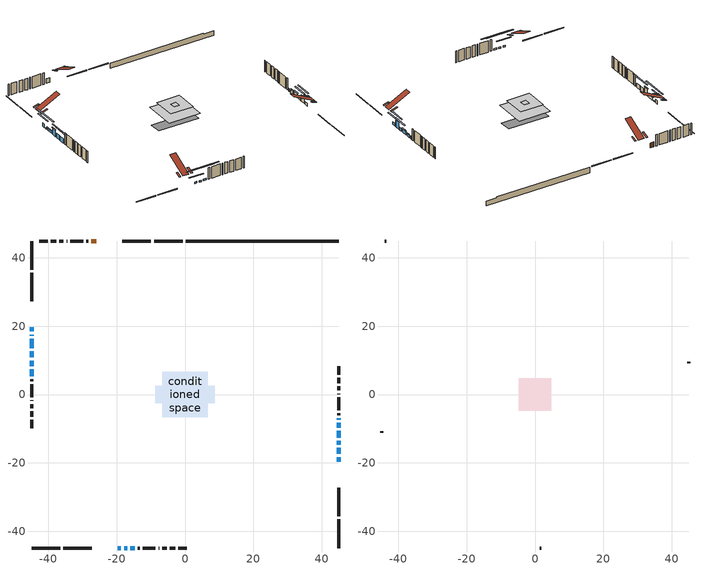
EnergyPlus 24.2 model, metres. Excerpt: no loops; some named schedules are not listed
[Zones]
conditioned space
 floor outside (Floor1 construction): -1.85,-1.85 -1.85,1.85 1.85,1.85 1.85,-1.85 z0.77
 floor adiabatic (AdiabaticFloorConstruction): -6.69,-6.69 -6.69,6.69 6.69,6.69 6.69,-6.69 z3.21
 floor foundation (Slab1 construction): -8.68,-2.49 -8.68,2.49 8.68,2.49 8.68,-2.49 z-1.55
 wall outside (RimJoist1 construction): -0.67,44.94 -9.05,44.94 / -44.94,-44.94 -36.56,-44.94 / -44.94,44.94 -44.94,36.56 / 44.94,-44.94 44.94,-36.56 z0.77:1.07
 wall outside (RimJoist2 construction): -9.98,44.94 -18.36,44.94 / -35.64,-44.94 -27.26,-44.94 / -44.94,35.64 -44.94,27.26 / 44.94,-35.64 44.94,-27.26 z0.77:1.07
 wall outside (AdiabaticWallConstruction 1): -25.93,44.94 -27.43,44.94 z0.77:2.8
 wall outside (AdiabaticWallConstruction): 44.94,-19.69 44.94,-18.31 / -44.94,16.32 -44.94,13.58 z0.77:1.84; -44.94,19.69 -44.94,18.47 z0.77:2.22; 44.94,-17.39 44.94,-15.58 / -44.94,12.65 -44.94,10.85 z0.77:3.57; 44.94,-14.65 44.94,-13.61 z0.77:2.01; -19.69,-44.94 -18.77,-44.94 / -17.85,-44.94 -16.93,-44.94 z0.77:1.38; -44.94,17.55 -44.94,17.25 z0.77:1.12; -16,-44.94 -14.78,-44.94 z0.77:1.53; 44.94,-12.68 44.94,-10.62 z0.77:2.45; 44.94,-9.69 44.94,-8.32 z0.77:2.04; 44.94,-7.39 44.94,-6.97 z0.77:1.99; -44.94,9.92 -44.94,8.34 z0.77:2.6; -44.94,7.41 -44.94,5.38 z0.77:2.55
 wall outside (Wall1 construction): -28.36,44.94 -28.92,44.94 / -13.85,-44.94 -13.29,-44.94 / -44.94,4.45 -44.94,3.89 / 44.94,-6.04 44.94,-5.48 z0.77:5.65
 wall outside (Wall2 construction): -29.85,44.94 -33.57,44.94 / -12.36,-44.94 -8.64,-44.94 / -44.94,2.96 -44.94,-0.76 / 44.94,-4.55 44.94,-0.83 z0.77:5.65
 wall outside (Wall3 construction): -34.49,44.94 -34.67,44.94 / -7.71,-44.94 -7.54,-44.94 / -44.94,-1.69 -44.94,-1.86 / 44.94,0.09 44.94,0.27 z0.77:5.65
 wall outside (Wall4 construction): -35.6,44.94 -36.83,44.94 / -6.61,-44.94 -5.38,-44.94 / -44.94,-2.79 -44.94,-4.02 / 44.94,1.2 44.94,2.43 z0.77:5.65
 wall outside (Wall5 construction): -37.76,44.94 -39.3,44.94 / -4.45,-44.94 -2.91,-44.94 / -44.94,-4.95 -44.94,-6.49 / 44.94,3.36 44.94,4.9 z0.77:5.65
 wall outside (Wall6 construction): -40.23,44.94 -42.69,44.94 / -1.98,-44.94 0.48,-44.94 / -44.94,-7.42 -44.94,-9.88 / 44.94,5.83 44.94,8.29 z0.77:5.65
 wall foundation (FoundationWall1 construction): 0.26,44.94,-1.55 0.26,44.94,0.77 40.47,44.94,0.77 40.47,44.94,0.42 44.94,44.94,0.42 44.94,44.94,-1.55
 window (WindowConstruction): 44.94,-19.69 44.94,-18.32 z0.77:1.84
 window (WindowConstruction 7): -44.94,19.69 -44.94,18.47 z0.77:2.21
 window (WindowConstruction 8): 44.94,-17.39 44.94,-15.58 z0.77:3.57
 window (WindowConstruction 9): 44.94,-14.65 44.94,-13.61 z0.77:2.01
 window (WindowConstruction 10): -19.69,-44.94 -18.77,-44.94 z0.77:1.38
 window (WindowConstruction 12): -44.94,17.54 -44.94,17.25 z0.77:1.11
 window (WindowConstruction 13): -17.84,-44.94 -16.93,-44.94 z0.77:1.38
 window (WindowConstruction 14): -16,-44.94 -14.78,-44.94 z0.77:1.53
 window (WindowConstruction 1): 44.94,-12.68 44.94,-10.62 z0.77:2.45
 window (WindowConstruction 2): 44.94,-9.69 44.94,-8.32 z0.77:2.04
 window (WindowConstruction 3): -44.94,16.32 -44.94,13.58 z0.77:1.84
 window (WindowConstruction 4): -44.94,12.65 -44.94,10.85 z0.77:3.57
 window (WindowConstruction 11): 44.94,-7.39 44.94,-6.97 z0.77:1.99
 window (WindowConstruction 5): -44.94,9.92 -44.94,8.34 z0.77:2.6
 window (WindowConstruction 6): -44.94,7.41 -44.94,5.38 z0.77:2.55
 door (Door): -25.93,44.94 -27.43,44.94 z0.77:2.8
 ceiling adiabatic (AdiabaticFloorConstruction): 6.69,-6.69 6.69,6.69 -6.69,6.69 -6.69,-6.69 z3.21
 roof outside (Roof3 construction): -25,44.94,5.65 -25,42.18,6.57 -24.27,42.18,6.57 -24.27,44.94,5.65; -20.62,-44.94,5.65 -20.62,-42.18,6.57 -21.34,-42.18,6.57 -21.34,-44.94,5.65; -44.94,20.62,5.65 -42.18,20.62,6.57 -42.18,21.34,6.57 -44.94,21.34,5.65; 44.94,-20.62,5.65 42.18,-20.62,6.57 42.18,-21.34,6.57 44.94,-21.34,5.65
attic - vented
 floor to conditioned space (Floor2 construction Reversed): -1.14,-1.14 -1.14,1.14 1.14,1.14 1.14,-1.14 z5.65
 floor to conditioned space (Floor3 construction Reversed): -4.8,-4.8 -4.8,4.8 4.8,4.8 4.8,-4.8 z5.65
 wall outside (Wall7 construction): -43.62,44.94 -44.01,44.94 / 1.41,-44.94 1.8,-44.94 / -44.94,-10.81 -44.94,-11.2 / 44.94,9.22 44.94,9.61 z0.77:5.65
 roof outside (Roof1 construction): -19.87,44.94,5.65 -19.87,42.71,6.39 -19.29,42.71,6.39 -19.29,44.94,5.65; -25.74,-44.94,5.65 -25.74,-42.71,6.39 -26.33,-42.71,6.39 -26.33,-44.94,5.65; -44.94,25.74,5.65 -42.71,25.74,6.39 -42.71,26.33,6.39 -44.94,26.33,5.65; 44.94,-25.74,5.65 42.71,-25.74,6.39 42.71,-26.33,6.39 44.94,-26.33,5.65
 roof outside (Roof2 construction): -23.34,44.94,5.65 -23.34,35.86,10.19 -20.8,35.86,10.19 -20.8,44.94,5.65; -22.27,-44.94,5.65 -22.27,-35.86,10.19 -24.81,-35.86,10.19 -24.81,-44.94,5.65; -44.94,22.27,5.65 -35.86,22.27,10.19 -35.86,24.81,10.19 -44.94,24.81,5.65; 44.94,-22.27,5.65 35.86,-22.27,10.19 35.86,-24.81,10.19 44.94,-24.81,5.65
shading: 44.94,-15.65 44.94,-22.36 45.35,-22.36 45.35,-15.65 z4.51; -44.94,15.8 -44.94,22.36 -45.35,22.36 -45.35,15.8 z4.88; 44.94,-12.91 44.94,-20.06 45.35,-20.06 45.35,-12.91 z6.24; 44.94,-10.94 44.94,-17.32 45.35,-17.32 45.35,-10.94 z4.68; -16.1,-44.94 -22.36,-44.94 -22.36,-45.35 -16.1,-45.35 z4.05; -44.94,11.81 -44.94,22.98 -45.35,22.98 -45.35,11.81 z6.56; -11.49,-44.94 -23.28,-44.94 -23.28,-45.35 -11.49,-45.35 z6.82; -9.34,-44.94 -21.44,-44.94 -21.44,-45.35 -9.34,-45.35 z6.97; 44.94,-10.42 44.94,-12.88 45.35,-12.88 45.35,-10.42 z2.65; 44.94,-8.12 44.94,-9.89 45.35,-9.89 45.35,-8.12 z2.24; -44.94,13.38 -44.94,16.53 -45.35,16.53 -45.35,13.38 z2.04; -44.94,10.65 -44.94,12.85 -45.35,12.85 -45.35,10.65 z3.77; -44.94,5.67 -44.94,12.59 -45.35,12.59 -45.35,5.67 z5.27; -44.94,2.71 -44.94,10.08 -45.35,10.08 -45.35,2.71 z5.22
[Building]
Building 1: Terrain=Suburbs
[Site:Location]
Ottawa Intl AP_ON: Latitude {deg}=45.32; Longitude {deg}=-75.67; Time Zone {hr}=-5; Elevation {m}=115; Keep Site Location Information=Yes
[Site:GroundTemperature:Shallow]
1.18808, -1.19398, -1.38475, -0.254337, 4.28362, 8.80044, 12.7163, 15.1969, 15.4076, 13.3901, 9.57408, 5.19582
[Site:WaterMainsTemperature]
Calculation Method=Schedule; Temperature Schedule=mains temperature schedule
[Material] Roughness=Rough; Thermal Absorptance=0.9
Name | Thickness {m} | Conductivity {W/m-K} | Density {kg/m3} | Specific Heat {J/kg-K} | Solar Absorptance | Visible Absorptance
asphalt or fiberglass shingles | 0.00635 | 0.162714 | 1121.4 | 1465.45 | 0.4 | 0.4
ceiling loosefill ins | 0.254 | 0.0480833 | 16.02 | 1046.75 | 0.7 | 0.7
ceiling stud and cavity | 0.1397 | 0.298257 | 65.682 | 1177.47 | 0.7 | 0.7
ceiling stud and cavity 1 | 0.1397 | 0.123578 | 65.682 | 1177.47 | 0.7 | 0.7
concrete 4.0 in. | 0.1016 | 1.803125 | 2242.8 | 837.4 | 0.7 | 0.7
concrete 8.0 in. | 0.2032 | 1.803125 | 2242.8 | 837.4 | 0.7 | 0.7
door material | 0.04445 | 0.053851 | 512.64 | 1214.23 | 0.7 | 0.7
exterior vertical ins | 0.0643284 | 0.029427 | 32.04 | 1214.23 | 0.7 | 0.7
floor covering | 0.0127 | 0.0433444 | 54.468 | 1339.84 | 0.6 | 0.6
floor rigid ins; roof rigid ins | 0.103632 | 0.029427 | 32.04 | 1214.23 | 0.7 | 0.7
floor rigid ins 1; wall rigid ins 1 | 0.512978 | 0.029427 | 32.04 | 1214.23 | 0.7 | 0.7
floor stud and cavity | 0.1397 | 0.207583 | 92.3553 | 1139.71 | 0.7 | 0.7
floor stud and cavity 1 | 0.1397 | 1.75129 | 37.0049 | 1207.88 | 0.7 | 0.7
furniture material conditioned space 1 | 0.1524 | 0.115458 | 640.8 | 1214.23 | 0.6 | 0.6
gypsum board | 0.0127 | 0.160291 | 801 | 837.4 | 0.6 | 0.6
gypsum board 1 | 0.0127 | 0.160291 | 801 | 837.4 | 0.7 | 0.7
osb sheathing 0.5 in. | 0.0127 | 0.115458 | 512.64 | 1214.23 | 0.7 | 0.7
osb sheathing 0.75 in. | 0.01905 | 0.115458 | 512.64 | 1214.23 | 0.7 | 0.7
osb sheathing 2.0 in. | 0.0508 | 0.115458 | 512.64 | 1214.23 | 0.7 | 0.7
rim joist rigid ins; wall rigid ins | 0.051816 | 0.029427 | 32.04 | 1214.23 | 0.7 | 0.7
rim joist stud and cavity | 0.0508 | 0.0405436 | 125.044 | 1163.47 | 0.6 | 0.6
rim joist stud and cavity 1 | 0.0508 | 0.0402607 | 125.044 | 1163.47 | 0.6 | 0.6
roof stud and cavity | 0.2032 | 0.0751898 | 78.34581 | 1123.46 | 0.7 | 0.7
wall stud and cavity | 0.1397 | 0.234733 | 139.0536 | 1170.24 | 0.7 | 0.7
wall stud and cavity 1 | 0.1397 | 0.218567 | 139.0536 | 1170.24 | 0.7 | 0.7
wall stud and cavity 2 | 0.1397 | 0.263589 | 139.0536 | 1170.24 | 0.7 | 0.7
wall stud and cavity 3 | 0.1397 | 0.426569 | 139.0536 | 1170.24 | 0.7 | 0.7
wall stud and cavity 4 | 0.1397 | 0.247938 | 139.0536 | 1170.24 | 0.7 | 0.7
wall stud and cavity 5 | 0.1397 | 0.17099 | 139.0536 | 1170.24 | 0.7 | 0.7
wall stud and cavity 6 | 0.0889 | 6.1454 | 50.32683 | 1063.81 | 0.6 | 0.6
wall stud and cavity 7 | 0.0889 | 0.380278 | 52.3479 | 1209.89 | 0.7 | 0.7
wall stud and cavity 8 | 0.0889 | 0.391764 | 83.0341 | 1211.67 | 0.7 | 0.7
wood siding | 0.0254 | 0.102417 | 544.68 | 1172.36 | 0.4 | 0.4
wood siding 1 | 0.00254 | 0.102417 | 544.68 | 1172.36 | 0.4 | 0.4
wood siding 2; wood siding 3; wood siding 4 | 0.0254 | 0.102417 | 544.68 | 1172.36 | 0.7 | 0.7
[WindowMaterial:SimpleGlazingSystem]
Name | U-Factor {W/m2-K} | Solar Heat Gain Coefficient
WindowMaterial | 2.17297 | 0.56
WindowMaterial 1 | 2.03897 | 0.61
WindowMaterial 10 | 3.506165 | 0.61
WindowMaterial 11 | 2.85376 | 0.17
WindowMaterial 12 | 2.51365 | 0.43
WindowMaterial 13 | 2.38079 | 0.49
WindowMaterial 2 | 2.13947 | 0.57
WindowMaterial 3 | 2.15083 | 0.58
WindowMaterial 4 | 2.06282 | 0.6
WindowMaterial 5 | 2.03216 | 0.61
WindowMaterial 6 | 2.1389 | 0.57
WindowMaterial 7 | 1.99809 | 0.63
WindowMaterial 8 | 2.19341 | 0.55
WindowMaterial 9 | 2.390438 | 0.47
[Construction]
AdiabaticFloorConstruction: floor stud and cavity 1, floor rigid ins 1, osb sheathing 0.75 in., floor covering
AdiabaticWallConstruction: wood siding 3, wall rigid ins 1, wall stud and cavity 7, gypsum board
AdiabaticWallConstruction 1: wood siding 4, wall rigid ins 1, wall stud and cavity 7, gypsum board
Door: door material
Floor1 construction: floor stud and cavity, floor rigid ins, osb sheathing 0.75 in., floor covering
Floor2 construction Reversed: gypsum board, ceiling stud and cavity, ceiling loosefill ins
Floor3 construction Reversed: gypsum board, ceiling stud and cavity 1, ceiling loosefill ins
FoundationWall1 construction: concrete 8.0 in., gypsum board 1
furniture construction conditioned space 1: furniture material conditioned space 1
PartitionWallConstruction: gypsum board, wall stud and cavity 8, gypsum board
RimJoist1 construction: wood siding 2, rim joist rigid ins, osb sheathing 2.0 in., rim joist stud and cavity
RimJoist2 construction: wood siding 2, rim joist rigid ins, osb sheathing 2.0 in., rim joist stud and cavity 1
Roof1 construction; Roof2 construction: asphalt or fiberglass shingles
Roof3 construction: asphalt or fiberglass shingles, roof rigid ins, osb sheathing 0.75 in., roof stud and cavity, gypsum board
Slab1 construction: concrete 4.0 in.
Wall1 construction: wood siding, wall rigid ins, osb sheathing 0.5 in., wall stud and cavity, gypsum board
Wall2 construction: wood siding, wall rigid ins, osb sheathing 0.5 in., wall stud and cavity 1, gypsum board
Wall3 construction: wood siding, wall rigid ins, osb sheathing 0.5 in., wall stud and cavity 2, gypsum board
Wall4 construction: wood siding, wall rigid ins, osb sheathing 0.5 in., wall stud and cavity 3, gypsum board
Wall5 construction: wood siding, wall rigid ins, osb sheathing 0.5 in., wall stud and cavity 4, gypsum board
Wall6 construction: wood siding, wall rigid ins, osb sheathing 0.5 in., wall stud and cavity 5, gypsum board
Wall7 construction: wood siding 1, wall stud and cavity 6
WindowConstruction; WindowConstruction 3: WindowMaterial
WindowConstruction 1: WindowMaterial 1
WindowConstruction 10: WindowMaterial 9
WindowConstruction 11: WindowMaterial 10
WindowConstruction 12: WindowMaterial 11
WindowConstruction 13: WindowMaterial 12
WindowConstruction 14: WindowMaterial 13
WindowConstruction 2: WindowMaterial 2
WindowConstruction 4: WindowMaterial 3
WindowConstruction 5: WindowMaterial 4
WindowConstruction 6: WindowMaterial 5
WindowConstruction 7: WindowMaterial 6
WindowConstruction 8: WindowMaterial 7
WindowConstruction 9: WindowMaterial 8
[Zone] Multiplier=1; Part of Total Floor Area=Yes
Name | Volume {m3}
attic - vented | 61.7613
conditioned space | 713.4
[Space]
Name | Zone | Volume {m3}
attic - vented 1 | attic - vented | 61.7613
conditioned space 1 | conditioned space | 713.4
[ZoneInfiltration:EffectiveLeakageArea]
infil attic - vented 1: Zone or Space=attic - vented 1; Schedule=Always On Discrete; Effective Air Leakage Area {cm2}=4107.37; Stack Coefficient=0.000655054; Wind Coefficient=1.72925e-05
[ZoneMixing]
whole house fan mix: Zone or Space=attic - vented; Schedule=Always On Continuous; Design Flow Rate Calculation Method=Flow/Zone; Design Flow Rate {m3/s}=0; Source Zone or Space=conditioned space
[SurfaceProperty:ExposedFoundationPerimeter]
Slab1: Exposed Perimeter Calculation Method=TotalExposedPerimeter; Total Exposed Perimeter {m}=44.685
[InternalMass] Zone or ZoneList=conditioned space; Space or SpaceList=conditioned space 1
Name | Construction | Surface Area {m2}
furniture mass conditioned space 1 | furniture construction conditioned space 1 | 111.612
partition wall mass | PartitionWallConstruction | 279.03
[Lights]
interior lighting: Zone or ZoneList or Space or SpaceList=conditioned space 1; Schedule=interior lighting schedule; Design Level Calculation Method=LightingLevel; Lighting Level {W}=343.2; Return Air Fraction=0; Fraction Radiant=0.6; Fraction Visible=0.2; Fraction Replaceable=1
[People]
occupants: Zone or ZoneList or Space or SpaceList=conditioned space 1; Number of People Schedule=occupants schedule; Number of People Calculation Method=People; Number of People=3; Fraction Radiant=0.314171; Sensible Heat Fraction=0.56303; Activity Level Schedule=occupants activity schedule; Carbon Dioxide Generation Rate {m3/s-W}=0; Enable ASHRAE 55 Comfort Warnings=No; Mean Radiant Temperature Calculation Type=EnclosureAveraged
[ElectricEquipment] Zone or ZoneList or Space or SpaceList=conditioned space 1; Design Level Calculation Method=EquipmentLevel
Name | Schedule | Design Level {W} | Fraction Latent | Fraction Radiant | Fraction Lost
clothes dryer | clothes dryer schedule | 140.772 | 0.015 | 0.081 | 0.85
clothes washer | clothes washer schedule | 32.1985 | 0.03 | 0.162 | 0.7
cooking range | cooking range schedule | 215.147 | 0.08 | 0.432 | 0.2
dishwasher | dishwasher schedule | 66.8632 | 0.3 | 0.18 | 0.4
fridge | fridge schedule | 72.9452 | 0 | 0.6 | 0
mech vent house fan | mech vent house fan schedule | 0 | 0 | 0 | 1
mech vent house fan cfis | mech vent house fan cfis schedule | 0 | 0 | 0 | 0
misc plug loads | misc plug loads schedule | 494.7 | 0.045 | 0.513 | 0.1
whole house fan | Always On Discrete | 0 | 0 | 0 | 1
[OtherEquipment] Zone or ZoneList or Space or SpaceList=conditioned space 1; Design Level Calculation Method=EquipmentLevel
Name | Fuel Type | Schedule | Design Level {W} | Fraction Latent | Fraction Radiant | Fraction Lost
clothes dryer 1 | Electricity | clothes dryer schedule | 0 | 0.015 | 0.081 | 0.85
cooking range 1 | Electricity | cooking range schedule | 0 | 0.08 | 0.432 | 0.2
general water use latent | None | general water use schedule | 62.594 | 1 | 0 | 0
general water use sensible | None | general water use schedule | -61.6891 | 0 | 0.6 | 0
mech vent house fan latent load | None | Always On Discrete | 0 | 1 | 0 | 0
mech vent house fan sensible load | None | Always On Discrete | 0 | 0 | 0 | 0
water heater energy adjustment1 | NaturalGas | Always On Discrete | 0.01 | 0 | 0 | 1
[ZoneInfiltration:DesignFlowRate] Zone or ZoneList or Space or SpaceList=conditioned space 1; Schedule=Always On Discrete; Design Flow Rate Calculation Method=Flow/Zone; Design Flow Rate {m3/s}=0
infil flow; natural vent flow; whole house fan flow
[Foundation:Kiva]
Foundation Kiva 1: Initial Indoor Air Temperature {C}=18; Wall Height Above Grade {m}=0.769986; Wall Depth Below Slab {m}=0.2032; Custom Block Material Name 1=exterior vertical ins; Custom Block Depth 1 {m}=2.31999; Custom Block X Position 1 {m}=0.2159; Custom Block Z Position 1 {m}=0
[Foundation:Kiva:Settings]
Soil Conductivity {W/m-K}=0.849921; Soil Density {kg/m3}=1842.3; Soil Specific Heat {J/kg-K}=418.7; Ground Solar Absorptivity=0.9; Ground Thermal Absorptivity=0.9; Ground Surface Roughness {m}=0.03; Far-Field Width {m}=40; Deep-Ground Boundary Condition=ZeroFlux; Deep-Ground Depth {m}=40; Minimum Cell Dimension {m}=0.2; Maximum Cell Growth Coefficient=3; Simulation Timestep=Timestep
[Exterior:Lights]
exterior lighting: Schedule=exterior lighting schedule; Design Level {W}=75.6
[Schedule:Constant]
Name | Hourly Value
Always On Continuous; mech vent house fan schedule; mech vent house fan cfis schedule; Always On Discrete | 1
occupants activity schedule | 117.228
fridge schedule | 0
[Schedule:Week:Daily]
interior lighting schedule Week Rule - Jan1-Jan27: interior lighting schedule day, interior lighting schedule day, interior lighting schedule day, interior lighting schedule day, interior lighting schedule day, interior lighting schedule day, interior lighting schedule day, interior lighting schedule default day, interior lighting schedule default day, interior lighting schedule default day, interior lighting schedule default day, interior lighting schedule default day
interior lighting schedule Week Rule - Jan28-Feb3: interior lighting schedule day, interior lighting schedule day, interior lighting schedule day, interior lighting schedule day, interior lighting schedule day 1, interior lighting schedule day 1, interior lighting schedule day 1, interior lighting schedule default day, interior lighting schedule default day, interior lighting schedule default day, interior lighting schedule default day, interior lighting schedule default day
interior lighting schedule Week Rule - Feb4-Feb24: interior lighting schedule day 1, interior lighting schedule day 1, interior lighting schedule day 1, interior lighting schedule day 1, interior lighting schedule day 1, interior lighting schedule day 1, interior lighting schedule day 1, interior lighting schedule default day, interior lighting schedule default day, interior lighting schedule default day, interior lighting schedule default day, interior lighting schedule default day
interior lighting schedule Week Rule - Feb25-Mar3: interior lighting schedule day 1, interior lighting schedule day 1, interior lighting schedule day 1, interior lighting schedule day 1, interior lighting schedule day 2, interior lighting schedule day 2, interior lighting schedule day 2, interior lighting schedule default day, interior lighting schedule default day, interior lighting schedule default day, interior lighting schedule default day, interior lighting schedule default day
interior lighting schedule Week Rule - Mar4-Mar31: interior lighting schedule day 2, interior lighting schedule day 2, interior lighting schedule day 2, interior lighting schedule day 2, interior lighting schedule day 2, interior lighting schedule day 2, interior lighting schedule day 2, interior lighting schedule default day, interior lighting schedule default day, interior lighting schedule default day, interior lighting schedule default day, interior lighting schedule default day
interior lighting schedule Week Rule - Apr1-Apr28: interior lighting schedule day 3, interior lighting schedule day 3, interior lighting schedule day 3, interior lighting schedule day 3, interior lighting schedule day 3, interior lighting schedule day 3, interior lighting schedule day 3, interior lighting schedule default day, interior lighting schedule default day, interior lighting schedule default day, interior lighting schedule default day, interior lighting schedule default day
interior lighting schedule Week Rule - Apr29-May5: interior lighting schedule day 3, interior lighting schedule day 3, interior lighting schedule day 4, interior lighting schedule day 4, interior lighting schedule day 4, interior lighting schedule day 4, interior lighting schedule day 4, interior lighting schedule default day, interior lighting schedule default day, interior lighting schedule default day, interior lighting schedule default day, interior lighting schedule default day
interior lighting schedule Week Rule - May6-May26: interior lighting schedule day 4, interior lighting schedule day 4, interior lighting schedule day 4, interior lighting schedule day 4, interior lighting schedule day 4, interior lighting schedule day 4, interior lighting schedule day 4, interior lighting schedule default day, interior lighting schedule default day, interior lighting schedule default day, interior lighting schedule default day, interior lighting schedule default day
interior lighting schedule Week Rule - May27-Jun2: interior lighting schedule day 4, interior lighting schedule day 4, interior lighting schedule day 4, interior lighting schedule day 4, interior lighting schedule day 4, interior lighting schedule day 5, interior lighting schedule day 5, interior lighting schedule default day, interior lighting schedule default day, interior lighting schedule default day, interior lighting schedule default day, interior lighting schedule default day
interior lighting schedule Week Rule - Jun3-Jun30: interior lighting schedule day 5, interior lighting schedule day 5, interior lighting schedule day 5, interior lighting schedule day 5, interior lighting schedule day 5, interior lighting schedule day 5, interior lighting schedule day 5, interior lighting schedule default day, interior lighting schedule default day, interior lighting schedule default day, interior lighting schedule default day, interior lighting schedule default day
interior lighting schedule Week Rule - Jul1-Jul28: interior lighting schedule day 6, interior lighting schedule day 6, interior lighting schedule day 6, interior lighting schedule day 6, interior lighting schedule day 6, interior lighting schedule day 6, interior lighting schedule day 6, interior lighting schedule default day, interior lighting schedule default day, interior lighting schedule default day, interior lighting schedule default day, interior lighting schedule default day
interior lighting schedule Week Rule - Jul29-Aug4: interior lighting schedule day 6, interior lighting schedule day 6, interior lighting schedule day 6, interior lighting schedule day 7, interior lighting schedule day 7, interior lighting schedule day 7, interior lighting schedule day 7, interior lighting schedule default day, interior lighting schedule default day, interior lighting schedule default day, interior lighting schedule default day, interior lighting schedule default day
interior lighting schedule Week Rule - Aug5-Aug25: interior lighting schedule day 7, interior lighting schedule day 7, interior lighting schedule day 7, interior lighting schedule day 7, interior lighting schedule day 7, interior lighting schedule day 7, interior lighting schedule day 7, interior lighting schedule default day, interior lighting schedule default day, interior lighting schedule default day, interior lighting schedule default day, interior lighting schedule default day
interior lighting schedule Week Rule - Aug26-Sep1: interior lighting schedule day 7, interior lighting schedule day 7, interior lighting schedule day 7, interior lighting schedule day 7, interior lighting schedule day 7, interior lighting schedule day 7, interior lighting schedule day 8, interior lighting schedule default day, interior lighting schedule default day, interior lighting schedule default day, interior lighting schedule default day, interior lighting schedule default day
interior lighting schedule Week Rule - Sep2-Sep29: interior lighting schedule day 8, interior lighting schedule day 8, interior lighting schedule day 8, interior lighting schedule day 8, interior lighting schedule day 8, interior lighting schedule day 8, interior lighting schedule day 8, interior lighting schedule default day, interior lighting schedule default day, interior lighting schedule default day, interior lighting schedule default day, interior lighting schedule default day
interior lighting schedule Week Rule - Sep30-Oct6: interior lighting schedule day 8, interior lighting schedule day 9, interior lighting schedule day 9, interior lighting schedule day 9, interior lighting schedule day 9, interior lighting schedule day 9, interior lighting schedule day 9, interior lighting schedule default day, interior lighting schedule default day, interior lighting schedule default day, interior lighting schedule default day, interior lighting schedule default day
interior lighting schedule Week Rule - Oct7-Oct27: interior lighting schedule day 9, interior lighting schedule day 9, interior lighting schedule day 9, interior lighting schedule day 9, interior lighting schedule day 9, interior lighting schedule day 9, interior lighting schedule day 9, interior lighting schedule default day, interior lighting schedule default day, interior lighting schedule default day, interior lighting schedule default day, interior lighting schedule default day
interior lighting schedule Week Rule - Oct28-Nov3: interior lighting schedule day 9, interior lighting schedule day 9, interior lighting schedule day 9, interior lighting schedule day 9, interior lighting schedule day 10, interior lighting schedule day 10, interior lighting schedule day 10, interior lighting schedule default day, interior lighting schedule default day, interior lighting schedule default day, interior lighting schedule default day, interior lighting schedule default day
interior lighting schedule Week Rule - Nov4-Nov24: interior lighting schedule day 10, interior lighting schedule day 10, interior lighting schedule day 10, interior lighting schedule day 10, interior lighting schedule day 10, interior lighting schedule day 10, interior lighting schedule day 10, interior lighting schedule default day, interior lighting schedule default day, interior lighting schedule default day, interior lighting schedule default day, interior lighting schedule default day
interior lighting schedule Week Rule - Nov25-Dec1: interior lighting schedule day 10, interior lighting schedule day 10, interior lighting schedule day 10, interior lighting schedule day 10, interior lighting schedule day 10, interior lighting schedule day 10, interior lighting schedule day 11, interior lighting schedule default day, interior lighting schedule default day, interior lighting schedule default day, interior lighting schedule default day, interior lighting schedule default day
interior lighting schedule Week Rule - Dec2-Dec31: interior lighting schedule day 11, interior lighting schedule day 11, interior lighting schedule day 11, interior lighting schedule day 11, interior lighting schedule day 11, interior lighting schedule day 11, interior lighting schedule day 11, interior lighting schedule default day, interior lighting schedule default day, interior lighting schedule default day, interior lighting schedule default day, interior lighting schedule default day
occupants schedule Week Rule - Jan1-Dec31: occupants schedule day, occupants schedule day, occupants schedule day, occupants schedule day, occupants schedule day, occupants schedule day, occupants schedule day, occupants schedule default day, occupants schedule default day, occupants schedule default day, occupants schedule default day, occupants schedule default day
clothes dryer schedule Week Rule - Jan1-Dec31: clothes dryer schedule day, clothes dryer schedule day, clothes dryer schedule day, clothes dryer schedule day, clothes dryer schedule day, clothes dryer schedule day, clothes dryer schedule day, clothes dryer schedule default day, clothes dryer schedule default day, clothes dryer schedule default day, clothes dryer schedule default day, clothes dryer schedule default day
clothes washer schedule Week Rule - Jan1-Dec31: clothes washer schedule day, clothes washer schedule day, clothes washer schedule day, clothes washer schedule day, clothes washer schedule day, clothes washer schedule day, clothes washer schedule day, clothes washer schedule default day, clothes washer schedule default day, clothes washer schedule default day, clothes washer schedule default day, clothes washer schedule default day
cooking range schedule Week Rule - Jan1-Dec31: cooking range schedule day, cooking range schedule day, cooking range schedule day, cooking range schedule day, cooking range schedule day, cooking range schedule day, cooking range schedule day, cooking range schedule default day, cooking range schedule default day, cooking range schedule default day, cooking range schedule default day, cooking range schedule default day
dishwasher schedule Week Rule - Jan1-Dec31: dishwasher schedule day, dishwasher schedule day, dishwasher schedule day, dishwasher schedule day, dishwasher schedule day, dishwasher schedule day, dishwasher schedule day, dishwasher schedule default day, dishwasher schedule default day, dishwasher schedule default day, dishwasher schedule default day, dishwasher schedule default day
misc plug loads schedule Week Rule - Jan1-Dec31: misc plug loads schedule day, misc plug loads schedule day, misc plug loads schedule day, misc plug loads schedule day, misc plug loads schedule day, misc plug loads schedule day, misc plug loads schedule day, misc plug loads schedule default day, misc plug loads schedule default day, misc plug loads schedule default day, misc plug loads schedule default day, misc plug loads schedule default day
general water use schedule Week Rule - Jan1-Dec31: general water use schedule day, general water use schedule day, general water use schedule day, general water use schedule day, general water use schedule day, general water use schedule day, general water use schedule day, general water use schedule default day, general water use schedule default day, general water use schedule default day, general water use schedule default day, general water use schedule default day
exterior lighting schedule Week Rule - Jan1-Jan27: exterior lighting schedule day, exterior lighting schedule day, exterior lighting schedule day, exterior lighting schedule day, exterior lighting schedule day, exterior lighting schedule day, exterior lighting schedule day, exterior lighting schedule default day, exterior lighting schedule default day, exterior lighting schedule default day, exterior lighting schedule default day, exterior lighting schedule default day
exterior lighting schedule Week Rule - Jan28-Feb3: exterior lighting schedule day, exterior lighting schedule day, exterior lighting schedule day, exterior lighting schedule day, exterior lighting schedule day 1, exterior lighting schedule day 1, exterior lighting schedule day 1, exterior lighting schedule default day, exterior lighting schedule default day, exterior lighting schedule default day, exterior lighting schedule default day, exterior lighting schedule default day
exterior lighting schedule Week Rule - Feb4-Feb24: exterior lighting schedule day 1, exterior lighting schedule day 1, exterior lighting schedule day 1, exterior lighting schedule day 1, exterior lighting schedule day 1, exterior lighting schedule day 1, exterior lighting schedule day 1, exterior lighting schedule default day, exterior lighting schedule default day, exterior lighting schedule default day, exterior lighting schedule default day, exterior lighting schedule default day
exterior lighting schedule Week Rule - Feb25-Mar3: exterior lighting schedule day 1, exterior lighting schedule day 1, exterior lighting schedule day 1, exterior lighting schedule day 1, exterior lighting schedule day 2, exterior lighting schedule day 2, exterior lighting schedule day 2, exterior lighting schedule default day, exterior lighting schedule default day, exterior lighting schedule default day, exterior lighting schedule default day, exterior lighting schedule default day
exterior lighting schedule Week Rule - Mar4-Mar31: exterior lighting schedule day 2, exterior lighting schedule day 2, exterior lighting schedule day 2, exterior lighting schedule day 2, exterior lighting schedule day 2, exterior lighting schedule day 2, exterior lighting schedule day 2, exterior lighting schedule default day, exterior lighting schedule default day, exterior lighting schedule default day, exterior lighting schedule default day, exterior lighting schedule default day
exterior lighting schedule Week Rule - Apr1-Apr28: exterior lighting schedule day 3, exterior lighting schedule day 3, exterior lighting schedule day 3, exterior lighting schedule day 3, exterior lighting schedule day 3, exterior lighting schedule day 3, exterior lighting schedule day 3, exterior lighting schedule default day, exterior lighting schedule default day, exterior lighting schedule default day, exterior lighting schedule default day, exterior lighting schedule default day
exterior lighting schedule Week Rule - Apr29-May5: exterior lighting schedule day 3, exterior lighting schedule day 3, exterior lighting schedule day 4, exterior lighting schedule day 4, exterior lighting schedule day 4, exterior lighting schedule day 4, exterior lighting schedule day 4, exterior lighting schedule default day, exterior lighting schedule default day, exterior lighting schedule default day, exterior lighting schedule default day, exterior lighting schedule default day
exterior lighting schedule Week Rule - May6-May26: exterior lighting schedule day 4, exterior lighting schedule day 4, exterior lighting schedule day 4, exterior lighting schedule day 4, exterior lighting schedule day 4, exterior lighting schedule day 4, exterior lighting schedule day 4, exterior lighting schedule default day, exterior lighting schedule default day, exterior lighting schedule default day, exterior lighting schedule default day, exterior lighting schedule default day
[Schedule:Year]
interior lighting schedule: interior lighting schedule Week Rule - Jan1-Jan27, 1, 1, 1, 27, interior lighting schedule Week Rule - Jan28-Feb3, 1, 28, 2, 3, interior lighting schedule Week Rule - Feb4-Feb24, 2, 4, 2, 24, interior lighting schedule Week Rule - Feb25-Mar3, 2, 25, 3, 3, interior lighting schedule Week Rule - Mar4-Mar31, 3, 4, 3, 31, interior lighting schedule Week Rule - Apr1-Apr28, 4, 1, 4, 28, interior lighting schedule Week Rule - Apr29-May5, 4, 29, 5, 5, interior lighting schedule Week Rule - May6-May26, 5, 6, 5, 26, interior lighting schedule Week Rule - May27-Jun2, 5, 27, 6, 2, interior lighting schedule Week Rule - Jun3-Jun30, 6, 3, 6, 30, interior lighting schedule Week Rule - Jul1-Jul28, 7, 1, 7, 28, interior lighting schedule Week Rule - Jul29-Aug4, 7, 29, 8, 4, interior lighting schedule Week Rule - Aug5-Aug25, 8, 5, 8, 25, interior lighting schedule Week Rule - Aug26-Sep1, 8, 26, 9, 1, interior lighting schedule Week Rule - Sep2-Sep29, 9, 2, 9, 29, interior lighting schedule Week Rule - Sep30-Oct6, 9, 30, 10, 6, interior lighting schedule Week Rule - Oct7-Oct27, 10, 7, 10, 27, interior lighting schedule Week Rule - Oct28-Nov3, 10, 28, 11, 3, interior lighting schedule Week Rule - Nov4-Nov24, 11, 4, 11, 24, interior lighting schedule Week Rule - Nov25-Dec1, 11, 25, 12, 1, interior lighting schedule Week Rule - Dec2-Dec31, 12, 2, 12, 31
occupants schedule: occupants schedule Week Rule - Jan1-Dec31, 1, 1, 12, 31
clothes dryer schedule: clothes dryer schedule Week Rule - Jan1-Dec31, 1, 1, 12, 31
clothes washer schedule: clothes washer schedule Week Rule - Jan1-Dec31, 1, 1, 12, 31
cooking range schedule: cooking range schedule Week Rule - Jan1-Dec31, 1, 1, 12, 31
dishwasher schedule: dishwasher schedule Week Rule - Jan1-Dec31, 1, 1, 12, 31
misc plug loads schedule: misc plug loads schedule Week Rule - Jan1-Dec31, 1, 1, 12, 31
general water use schedule: general water use schedule Week Rule - Jan1-Dec31, 1, 1, 12, 31
exterior lighting schedule: exterior lighting schedule Week Rule - Jan1-Jan27, 1, 1, 1, 27, exterior lighting schedule Week Rule - Jan28-Feb3, 1, 28, 2, 3, exterior lighting schedule Week Rule - Feb4-Feb24, 2, 4, 2, 24, exterior lighting schedule Week Rule - Feb25-Mar3, 2, 25, 3, 3, exterior lighting schedule Week Rule - Mar4-Mar31, 3, 4, 3, 31, exterior lighting schedule Week Rule - Apr1-Apr28, 4, 1, 4, 28, exterior lighting schedule Week Rule - Apr29-May5, 4, 29, 5, 5, exterior lighting schedule Week Rule - May6-May26, 5, 6, 5, 26, exterior lighting schedule Week Rule - May27-Jun2, 5, 27, 6, 2, exterior lighting schedule Week Rule - Jun3-Jun30, 6, 3, 6, 30, exterior lighting schedule Week Rule - Jul1-Jul28, 7, 1, 7, 28, exterior lighting schedule Week Rule - Jul29-Aug4, 7, 29, 8, 4, exterior lighting schedule Week Rule - Aug5-Aug25, 8, 5, 8, 25, exterior lighting schedule Week Rule - Aug26-Sep1, 8, 26, 9, 1, exterior lighting schedule Week Rule - Sep2-Sep29, 9, 2, 9, 29, exterior lighting schedule Week Rule - Sep30-Oct6, 9, 30, 10, 6, exterior lighting schedule Week Rule - Oct7-Oct27, 10, 7, 10, 27, exterior lighting schedule Week Rule - Oct28-Nov3, 10, 28, 11, 3, exterior lighting schedule Week Rule - Nov4-Nov24, 11, 4, 11, 24, exterior lighting schedule Week Rule - Nov25-Dec1, 11, 25, 12, 1, exterior lighting schedule Week Rule - Dec2-Dec31, 12, 2, 12, 31
[Schedule:Compact]
mains temperature schedule: Through: 01/01, For: AllDays, Until: 24:00, 5.98056, Through: 01/02, For: AllDays, Until: 24:00, 5.90111, Through: 01/03, For: AllDays, Until: 24:00, 5.82222, Through: 01/04, For: AllDays, Until: 24:00, 5.74556, Through: 01/05, For: AllDays, Until: 24:00, 5.66944, Through: 01/06, For: AllDays, Until: 24:00, 5.595, Through: 01/07, For: AllDays, Until: 24:00, 5.52222, Through: 01/08, For: AllDays, Until: 24:00, 5.45, Through: 01/09, For: AllDays, Until: 24:00, 5.38, Through: 01/10, For: AllDays, Until: 24:00, 5.31111, Through: 01/11, For: AllDays, Until: 24:00, 5.24333, Through: 01/12, For: AllDays, Until: 24:00, 5.17778, Through: 01/13, For: AllDays, Until: 24:00, 5.11333, Through: 01/14, For: AllDays, Until: 24:00, 5.05, Through: 01/15, For: AllDays, Until: 24:00, 4.98833, Through: 01/16, For: AllDays, Until: 24:00, 4.92889, Through: 01/17, For: AllDays, Until: 24:00, 4.87, Through: 01/18, For: AllDays, Until: 24:00, 4.81333, Through: 01/19, For: AllDays, Until: 24:00, 4.75833, Through: 01/20, For: AllDays, Until: 24:00, 4.70444, Through: 01/21, For: AllDays, Until: 24:00, 4.65278, Through: 01/22, For: AllDays, Until: 24:00, 4.60222, Through: 01/23, For: AllDays, Until: 24:00, 4.55333, Through: 01/24, For: AllDays, Until: 24:00, 4.50667, Through: 01/25, For: AllDays, Until: 24:00, 4.46111, Through: 01/26, For: AllDays, Until: 24:00, 4.41722, Through: 01/27, For: AllDays, Until: 24:00, 4.37556, Through: 01/28, For: AllDays, Until: 24:00, 4.335, Through: 01/29, For: AllDays, Until: 24:00, 4.29667, Through: 01/30, For: AllDays, Until: 24:00, 4.26, Through: 01/31, For: AllDays, Until: 24:00, 4.225, Through: 02/01, For: AllDays, Until: 24:00, 4.19167, Through: 02/02, For: AllDays, Until: 24:00, 4.16, Through: 02/03, For: AllDays, Until: 24:00, 4.13056, Through: 02/04, For: AllDays, Until: 24:00, 4.10278, Through: 02/05, For: AllDays, Until: 24:00, 4.07667, Through: 02/06, For: AllDays, Until: 24:00, 4.05222, Through: 02/07, For: AllDays, Until: 24:00, 4.03, Through: 02/08, For: AllDays, Until: 24:00, 4.00889, Through: 02/09, For: AllDays, Until: 24:00, 3.99056, Through: 02/10, For: AllDays, Until: 24:00, 3.97333, Through: 02/11, For: AllDays, Until: 24:00, 3.95833, Through: 02/12, For: AllDays, Until: 24:00, 3.945, Through: 02/13, For: AllDays, Until: 24:00, 3.93333, Through: 02/14, For: AllDays, Until: 24:00, 3.92389, Through: 02/15, For: AllDays, Until: 24:00, 3.91611, Through: 02/16, For: AllDays, Until: 24:00, 3.91, Through: 02/17, For: AllDays, Until: 24:00, 3.90611, Through: 02/18, For: AllDays, Until: 24:00, 3.90389, Through: 02/19, For: AllDays, Until: 24:00, 3.90389, Through: 02/20, For: AllDays, Until: 24:00, 3.905, Through: 02/21, For: AllDays, Until: 24:00, 3.90889, Through: 02/22, For: AllDays, Until: 24:00, 3.91389, Through: 02/23, For: AllDays, Until: 24:00, 3.92111, Through: 02/24, For: AllDays, Until: 24:00, 3.93, Through: 02/25, For: AllDays, Until: 24:00, 3.94056, Through: 02/26, For: AllDays, Until: 24:00, 3.95333, Through: 02/27, For: AllDays, Until: 24:00, 3.96778, Through: 02/28, For: AllDays, Until: 24:00, 3.98444, Through: 03/01, For: AllDays, Until: 24:00, 4.00278, Through: 03/02, For: AllDays, Until: 24:00, 4.02278, Through: 03/03, For: AllDays, Until: 24:00, 4.04444, Through: 03/04, For: AllDays, Until: 24:00, 4.06833, Through: 03/05, For: AllDays, Until: 24:00, 4.09389, Through: 03/06, For: AllDays, Until: 24:00, 4.12111, Through: 03/07, For: AllDays, Until: 24:00, 4.15, Through: 03/08, For: AllDays, Until: 24:00, 4.18111, Through: 03/09, For: AllDays, Until: 24:00, 4.21333, Through: 03/10, For: AllDays, Until: 24:00, 4.24778, Through: 03/11, For: AllDays, Until: 24:00, 4.28389, Through: 03/12, For: AllDays, Until: 24:00, 4.32222, Through: 03/13, For: AllDays, Until: 24:00, 4.36167, Through: 03/14, For: AllDays, Until: 24:00, 4.40333, Through: 03/15, For: AllDays, Until: 24:00, 4.44611, Through: 03/16, For: AllDays, Until: 24:00, 4.49111, Through: 03/17, For: AllDays, Until: 24:00, 4.53722, Through: 03/18, For: AllDays, Until: 24:00, 4.58556, Through: 03/19, For: AllDays, Until: 24:00, 4.63556, Through: 03/20, For: AllDays, Until: 24:00, 4.68667, Through: 03/21, For: AllDays, Until: 24:00, 4.74, Through: 03/22, For: AllDays, Until: 24:00, 4.79444, Through: 03/23, For: AllDays, Until: 24:00, 4.85111, Through: 03/24, For: AllDays, Until: 24:00, 4.90889, Through: 03/25, For: AllDays, Until: 24:00, 4.96833, Through: 03/26, For: AllDays, Until: 24:00, 5.02944, Through: 03/27, For: AllDays, Until: 24:00, 5.09167, Through: 03/28, For: AllDays, Until: 24:00, 5.15556, Through: 03/29, For: AllDays, Until: 24:00, 5.22111, Through: 03/30, For: AllDays, Until: 24:00, 5.28833, Through: 03/31, For: AllDays, Until: 24:00, 5.35667, Through: 04/01, For: AllDays, Until: 24:00, 5.42667, Through: 04/02, For: AllDays, Until: 24:00, 5.49778, Through: 04/03, For: AllDays, Until: 24:00, 5.57056, Through: 04/04, For: AllDays, Until: 24:00, 5.64444, Through: 04/05, For: AllDays, Until: 24:00, 5.71944, Through: 04/06, For: AllDays, Until: 24:00, 5.79611, Through: 04/07, For: AllDays, Until: 24:00, 5.87444, Through: 04/08, For: AllDays, Until: 24:00, 5.95389, Through: 04/09, For: AllDays, Until: 24:00, 6.03389, Through: 04/10, For: AllDays, Until: 24:00, 6.11611, Through: 04/11, For: AllDays, Until: 24:00, 6.19889, Through: 04/12, For: AllDays, Until: 24:00, 6.28278, Through: 04/13, For: AllDays, Until: 24:00, 6.36833, Through: 04/14, For: AllDays, Until: 24:00, 6.45444, Through: 04/15, For: AllDays, Until: 24:00, 6.54222, Through: 04/16, For: AllDays, Until: 24:00, 6.63056, Through: 04/17, For: AllDays, Until: 24:00, 6.72056, Through: 04/18, For: AllDays, Until: 24:00, 6.81111, Through: 04/19, For: AllDays, Until: 24:00, 6.90278, Through: 04/20, For: AllDays, Until: 24:00, 6.99556, Through: 04/21, For: AllDays, Until: 24:00, 7.08889, Through: 04/22, For: AllDays, Until: 24:00, 7.18333, Through: 04/23, For: AllDays, Until: 24:00, 7.27889, Through: 04/24, For: AllDays, Until: 24:00, 7.375, Through: 04/25, For: AllDays, Until: 24:00, 7.47222, Through: 04/26, For: AllDays, Until: 24:00, 7.57, Through: 04/27, For: AllDays, Until: 24:00, 7.66889, Through: 04/28, For: AllDays, Until: 24:00, 7.76833, Through: 04/29, For: AllDays, Until: 24:00, 7.86833, Through: 04/30, For: AllDays, Until: 24:00, 7.96889, Through: 05/01, For: AllDays, Until: 24:00, 8.07056, Through: 05/02, For: AllDays, Until: 24:00, 8.17278, Through: 05/03, For: AllDays, Until: 24:00, 8.275, Through: 05/04, For: AllDays, Until: 24:00, 8.37833, Through: 05/05, For: AllDays, Until: 24:00, 8.48222, Through: 05/06, For: AllDays, Until: 24:00, 8.58667, Through: 05/07, For: AllDays, Until: 24:00, 8.69111, Through: 05/08, For: AllDays, Until: 24:00, 8.79667, Through: 05/09, For: AllDays, Until: 24:00, 8.90222, Through: 05/10, For: AllDays, Until: 24:00, 9.00833, Through: 05/11, For: AllDays, Until: 24:00, 9.11444, Through: 05/12, For: AllDays, Until: 24:00, 9.22111, Through: 05/13, For: AllDays, Until: 24:00, 9.32778, Through: 05/14, For: AllDays, Until: 24:00, 9.435, Through: 05/15, For: AllDays, Until: 24:00, 9.54278, Through: 05/16, For: AllDays, Until: 24:00, 9.65, Through: 05/17, For: AllDays, Until: 24:00, 9.75778, Through: 05/18, For: AllDays, Until: 24:00, 9.86611, Through: 05/19, For: AllDays, Until: 24:00, 9.97389, Through: 05/20, For: AllDays, Until: 24:00, 10.0822, Through: 05/21, For: AllDays, Until: 24:00, 10.19, Through: 05/22, For: AllDays, Until: 24:00, 10.2983, Through: 05/23, For: AllDays, Until: 24:00, 10.4061, Through: 05/24, For: AllDays, Until: 24:00, 10.5139, Through: 05/25, For: AllDays, Until: 24:00, 10.6222, Through: 05/26, For: AllDays, Until: 24:00, 10.73, Through: 05/27, For: AllDays, Until: 24:00, 10.8372, Through: 05/28, For: AllDays, Until: 24:00, 10.945, Through: 05/29, For: AllDays, Until: 24:00, 11.0517, Through: 05/30, For: AllDays, Until: 24:00, 11.1589, Through: 05/31, For: AllDays, Until: 24:00, 11.2656, Through: 06/01, For: AllDays, Until: 24:00, 11.3717, Through: 06/02, For: AllDays, Until: 24:00, 11.4778, Through: 06/03, For: AllDays, Until: 24:00, 11.5833, Through: 06/04, For: AllDays, Until: 24:00, 11.6883, Through: 06/05, For: AllDays, Until: 24:00, 11.7933, Through: 06/06, For: AllDays, Until: 24:00, 11.8972, Through: 06/07, For: AllDays, Until: 24:00, 12.0011, Through: 06/08, For: AllDays, Until: 24:00, 12.1044, Through: 06/09, For: AllDays, Until: 24:00, 12.2067, Through: 06/10, For: AllDays, Until: 24:00, 12.3089, Through: 06/11, For: AllDays, Until: 24:00, 12.4106, Through: 06/12, For: AllDays, Until: 24:00, 12.5111, Through: 06/13, For: AllDays, Until: 24:00, 12.6111, Through: 06/14, For: AllDays, Until: 24:00, 12.7106, Through: 06/15, For: AllDays, Until: 24:00, 12.8089, Through: 06/16, For: AllDays, Until: 24:00, 12.9067, Through: 06/17, For: AllDays, Until: 24:00, 13.0039, Through: 06/18, For: AllDays, Until: 24:00, 13.1, Through: 06/19, For: AllDays, Until: 24:00, 13.195, Through: 06/20, For: AllDays, Until: 24:00, 13.2894, Through: 06/21, For: AllDays, Until: 24:00, 13.3833, Through: 06/22, For: AllDays, Until: 24:00, 13.4756, Through: 06/23, For: AllDays, Until: 24:00, 13.5672, Through: 06/24, For: AllDays, Until: 24:00, 13.6578, Through: 06/25, For: AllDays, Until: 24:00, 13.7472, Through: 06/26, For: AllDays, Until: 24:00, 13.8356, Through: 06/27, For: AllDays, Until: 24:00, 13.9233, Through: 06/28, For: AllDays, Until: 24:00, 14.0094, Through: 06/29, For: AllDays, Until: 24:00, 14.0944, Through: 06/30, For: AllDays, Until: 24:00, 14.1789, Through: 07/01, For: AllDays, Until: 24:00, 14.2617, Through: 07/02, For: AllDays, Until: 24:00, 14.3433, Through: 07/03, For: AllDays, Until: 24:00, 14.4233, Through: 07/04, For: AllDays, Until: 24:00, 14.5028, Through: 07/05, For: AllDays, Until: 24:00, 14.5806, Through: 07/06, For: AllDays, Until: 24:00, 14.6567, Through: 07/07, For: AllDays, Until: 24:00, 14.7322, Through: 07/08, For: AllDays, Until: 24:00, 14.8061, Through: 07/09, For: AllDays, Until: 24:00, 14.8783, Through: 07/10, For: AllDays, Until: 24:00, 14.9494, Through: 07/11, For: AllDays, Until: 24:00, 15.0194, Through: 07/12, For: AllDays, Until: 24:00, 15.0878, Through: 07/13, For: AllDays, Until: 24:00, 15.1544, Through: 07/14, For: AllDays, Until: 24:00, 15.22, Through: 07/15, For: AllDays, Until: 24:00, 15.2833, Through: 07/16, For: AllDays, Until: 24:00, 15.3461, Through: 07/17, For: AllDays, Until: 24:00, 15.4067, Through: 07/18, For: AllDays, Until: 24:00, 15.4661, Through: 07/19, For: AllDays, Until: 24:00, 15.5239, Through: 07/20, For: AllDays, Until: 24:00, 15.58, Through: 07/21, For: AllDays, Until: 24:00, 15.6344, Through: 07/22, For: AllDays, Until: 24:00, 15.6872, Through: 07/23, For: AllDays, Until: 24:00, 15.7383, Through: 07/24, For: AllDays, Until: 24:00, 15.7883, Through: 07/25, For: AllDays, Until: 24:00, 15.8361, Through: 07/26, For: AllDays, Until: 24:00, 15.8822, Through: 07/27, For: AllDays, Until: 24:00, 15.9272, Through: 07/28, For: AllDays, Until: 24:00, 15.97, Through: 07/29, For: AllDays, Until: 24:00, 16.0111, Through: 07/30, For: AllDays, Until: 24:00, 16.0506, Through: 07/31, For: AllDays, Until: 24:00, 16.0883, Through: 08/01, For: AllDays, Until: 24:00, 16.1244, Through: 08/02, For: AllDays, Until: 24:00, 16.1583, Through: 08/03, For: AllDays, Until: 24:00, 16.1911, Through: 08/04, For: AllDays, Until: 24:00, 16.2217, Through: 08/05, For: AllDays, Until: 24:00, 16.2506, Through: 08/06, For: AllDays, Until: 24:00, 16.2778, Through: 08/07, For: AllDays, Until: 24:00, 16.3028, Through: 08/08, For: AllDays, Until: 24:00, 16.3267, Through: 08/09, For: AllDays, Until: 24:00, 16.3483, Through: 08/10, For: AllDays, Until: 24:00, 16.3678, Through: 08/11, For: AllDays, Until: 24:00, 16.3861, Through: 08/12, For: AllDays, Until: 24:00, 16.4022, Through: 08/13, For: AllDays, Until: 24:00, 16.4167, Through: 08/14, For: AllDays, Until: 24:00, 16.4289, Through: 08/15, For: AllDays, Until: 24:00, 16.4394, Through: 08/16, For: AllDays, Until: 24:00, 16.4483, Through: 08/17, For: AllDays, Until: 24:00, 16.455, Through: 08/18, For: AllDays, Until: 24:00, 16.4606, Through: 08/19, For: AllDays, Until: 24:00, 16.4633, Through: 08/20, For: AllDays, Until: 24:00, 16.465, Through: 08/21, For: AllDays, Until: 24:00, 16.4644, Through: 08/22, For: AllDays, Until: 24:00, 16.4622, Through: 08/23, For: AllDays, Until: 24:00, 16.4578, Through: 08/24, For: AllDays, Until: 24:00, 16.4517, Through: 08/25, For: AllDays, Until: 24:00, 16.4439, Through: 08/26, For: AllDays, Until: 24:00, 16.4339, Through: 08/27, For: AllDays, Until: 24:00, 16.4222, Through: 08/28, For: AllDays, Until: 24:00, 16.4089, Through: 08/29, For: AllDays, Until: 24:00, 16.3933, Through: 08/30, For: AllDays, Until: 24:00, 16.3761, Through: 08/31, For: AllDays, Until: 24:00, 16.3572, Through: 09/01, For: AllDays, Until: 24:00, 16.3361, Through: 09/02, For: AllDays, Until: 24:00, 16.3139, Through: 09/03, For: AllDays, Until: 24:00, 16.2894, Through: 09/04, For: AllDays, Until: 24:00, 16.2628, Through: 09/05, For: AllDays, Until: 24:00, 16.235, Through: 09/06, For: AllDays, Until: 24:00, 16.205, Through: 09/07, For: AllDays, Until: 24:00, 16.1733, Through: 09/08, For: AllDays, Until: 24:00, 16.14, Through: 09/09, For: AllDays, Until: 24:00, 16.1044, Through: 09/10, For: AllDays, Until: 24:00, 16.0678, Through: 09/11, For: AllDays, Until: 24:00, 16.0289, Through: 09/12, For: AllDays, Until: 24:00, 15.9889, Through: 09/13, For: AllDays, Until: 24:00, 15.9467, Through: 09/14, For: AllDays, Until: 24:00, 15.9028, Through: 09/15, For: AllDays, Until: 24:00, 15.8572, Through: 09/16, For: AllDays, Until: 24:00, 15.81, Through: 09/17, For: AllDays, Until: 24:00, 15.7611, Through: 09/18, For: AllDays, Until: 24:00, 15.7106, Through: 09/19, For: AllDays, Until: 24:00, 15.6583, Through: 09/20, For: AllDays, Until: 24:00, 15.6044, Through: 09/21, For: AllDays, Until: 24:00, 15.5489, Through: 09/22, For: AllDays, Until: 24:00, 15.4922, Through: 09/23, For: AllDays, Until: 24:00, 15.4333, Through: 09/24, For: AllDays, Until: 24:00, 15.3733, Through: 09/25, For: AllDays, Until: 24:00, 15.3117, Through: 09/26, For: AllDays, Until: 24:00, 15.2483, Through: 09/27, For: AllDays, Until: 24:00, 15.1839, Through: 09/28, For: AllDays, Until: 24:00, 15.1178, Through: 09/29, For: AllDays, Until: 24:00, 15.05, Through: 09/30, For: AllDays, Until: 24:00, 14.9811, Through: 10/01, For: AllDays, Until: 24:00, 14.9106, Through: 10/02, For: AllDays, Until: 24:00, 14.8389, Through: 10/03, For: AllDays, Until: 24:00, 14.7656, Through: 10/04, For: AllDays, Until: 24:00, 14.6906, Through: 10/05, For: AllDays, Until: 24:00, 14.615, Through: 10/06, For: AllDays, Until: 24:00, 14.5378, Through: 10/07, For: AllDays, Until: 24:00, 14.4589, Through: 10/08, For: AllDays, Until: 24:00, 14.3794, Through: 10/09, For: AllDays, Until: 24:00, 14.2983, Through: 10/10, For: AllDays, Until: 24:00, 14.2161, Through: 10/11, For: AllDays, Until: 24:00, 14.1322, Through: 10/12, For: AllDays, Until: 24:00, 14.0478, Through: 10/13, For: AllDays, Until: 24:00, 13.9622, Through: 10/14, For: AllDays, Until: 24:00, 13.875, Through: 10/15, For: AllDays, Until: 24:00, 13.7872, Through: 10/16, For: AllDays, Until: 24:00, 13.6983, Through: 10/17, For: AllDays, Until: 24:00, 13.6078, Through: 10/18, For: AllDays, Until: 24:00, 13.5167, Through: 10/19, For: AllDays, Until: 24:00, 13.425, Through: 10/20, For: AllDays, Until: 24:00, 13.3317, Through: 10/21, For: AllDays, Until: 24:00, 13.2378, Through: 10/22, For: AllDays, Until: 24:00, 13.1428, Through: 10/23, For: AllDays, Until: 24:00, 13.0472, Through: 10/24, For: AllDays, Until: 24:00, 12.9506, Through: 10/25, For: AllDays, Until: 24:00, 12.8528, Through: 10/26, For: AllDays, Until: 24:00, 12.755, Through: 10/27, For: AllDays, Until: 24:00, 12.6556, Through: 10/28, For: AllDays, Until: 24:00, 12.5561, Through: 10/29, For: AllDays, Until: 24:00, 12.4556, Through: 10/30, For: AllDays, Until: 24:00, 12.3544, Through: 10/31, For: AllDays, Until: 24:00, 12.2528, Through: 11/01, For: AllDays, Until: 24:00, 12.1506, Through: 11/02, For: AllDays, Until: 24:00, 12.0472, Through: 11/03, For: AllDays, Until: 24:00, 11.9439, Through: 11/04, For: AllDays, Until: 24:00, 11.84, Through: 11/05, For: AllDays, Until: 24:00, 11.7356, Through: 11/06, For: AllDays, Until: 24:00, 11.6306, Through: 11/07, For: AllDays, Until: 24:00, 11.525, Through: 11/08, For: AllDays, Until: 24:00, 11.4194, Through: 11/09, For: AllDays, Until: 24:00, 11.3133, Through: 11/10, For: AllDays, Until: 24:00, 11.2067, Through: 11/11, For: AllDays, Until: 24:00, 11.1, Through: 11/12, For: AllDays, Until: 24:00, 10.9928, Through: 11/13, For: AllDays, Until: 24:00, 10.8856, Through: 11/14, For: AllDays, Until: 24:00, 10.7778, Through: 11/15, For: AllDays, Until: 24:00, 10.6706, Through: 11/16, For: AllDays, Until: 24:00, 10.5628, Through: 11/17, For: AllDays, Until: 24:00, 10.4544, Through: 11/18, For: AllDays, Until: 24:00, 10.3467, Through: 11/19, For: AllDays, Until: 24:00, 10.2383, Through: 11/20, For: AllDays, Until: 24:00, 10.1306, Through: 11/21, For: AllDays, Until: 24:00, 10.0222, Through: 11/22, For: AllDays, Until: 24:00, 9.91444, Through: 11/23, For: AllDays, Until: 24:00, 9.80667, Through: 11/24, For: AllDays, Until: 24:00, 9.69833, Through: 11/25, For: AllDays, Until: 24:00, 9.59111, Through: 11/26, For: AllDays, Until: 24:00, 9.48333, Through: 11/27, For: AllDays, Until: 24:00, 9.37611, Through: 11/28, For: AllDays, Until: 24:00, 9.26889, Through: 11/29, For: AllDays, Until: 24:00, 9.16222, Through: 11/30, For: AllDays, Until: 24:00, 9.05556, Through: 12/01, For: AllDays, Until: 24:00, 8.94944, Through: 12/02, For: AllDays, Until: 24:00, 8.84389, Through: 12/03, For: AllDays, Until: 24:00, 8.73833, Through: 12/04, For: AllDays, Until: 24:00, 8.63333, Through: 12/05, For: AllDays, Until: 24:00, 8.52889, Through: 12/06, For: AllDays, Until: 24:00, 8.425, Through: 12/07, For: AllDays, Until: 24:00, 8.32167, Through: 12/08, For: AllDays, Until: 24:00, 8.21833, Through: 12/09, For: AllDays, Until: 24:00, 8.11611, Through: 12/10, For: AllDays, Until: 24:00, 8.01444, Through: 12/11, For: AllDays, Until: 24:00, 7.91333, Through: 12/12, For: AllDays, Until: 24:00, 7.81278, Through: 12/13, For: AllDays, Until: 24:00, 7.71333, Through: 12/14, For: AllDays, Until: 24:00, 7.61389, Through: 12/15, For: AllDays, Until: 24:00, 7.51611, Through: 12/16, For: AllDays, Until: 24:00, 7.41833, Through: 12/17, For: AllDays, Until: 24:00, 7.32167, Through: 12/18, For: AllDays, Until: 24:00, 7.22611, Through: 12/19, For: AllDays, Until: 24:00, 7.13111, Through: 12/20, For: AllDays, Until: 24:00, 7.03722, Through: 12/21, For: AllDays, Until: 24:00, 6.94389, Through: 12/22, For: AllDays, Until: 24:00, 6.85222, Through: 12/23, For: AllDays, Until: 24:00, 6.76111, Through: 12/24, For: AllDays, Until: 24:00, 6.67056, Through: 12/25, For: AllDays, Until: 24:00, 6.58167, Through: 12/26, For: AllDays, Until: 24:00, 6.49389, Through: 12/27, For: AllDays, Until: 24:00, 6.40667, Through: 12/28, For: AllDays, Until: 24:00, 6.32111, Through: 12/29, For: AllDays, Until: 24:00, 6.23611, Through: 12/30, For: AllDays, Until: 24:00, 6.15278, Through: 12/31, For: AllDays, Until: 24:00, 6.07056
